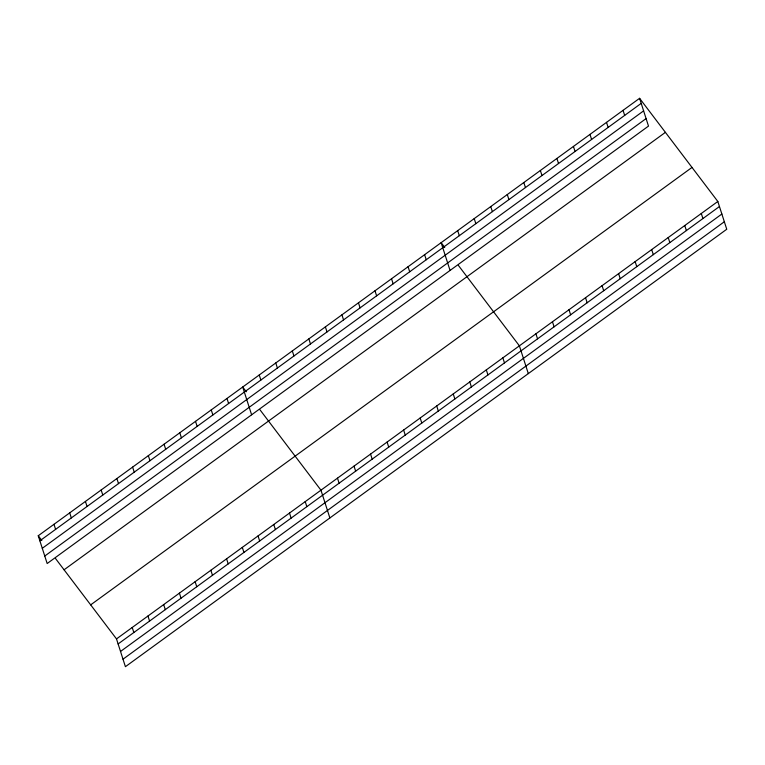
<?xml version="1.0" encoding="UTF-8"?>
<svg xmlns="http://www.w3.org/2000/svg" width="765" height="765" viewBox="0 0 765 765"><rect width="100%" height="100%" fill="white"/><g stroke="black" fill="none" stroke-linecap="round" stroke-linejoin="round"><path stroke-width="1.15" d="M639.588 98.312L648.5 126.091L47.172 563.528L38.25 535.749L639.588 98.312L717.828 201.472L726.75 229.251L125.412 666.688L116.5 638.909L55.463 558.45M39.876 540.807L641.204 103.371M42.276 548.304L643.614 110.868M44.762 556.031L646.09 118.594M64.069 569.791L665.407 132.355M90.672 604.866L692.009 167.43M116.5 638.909L717.828 201.472M118.116 643.958L719.454 206.521M120.526 651.455L721.864 214.018M123.012 659.181L724.34 221.745M444.733 247.401L441.147 242.668L450.059 270.447M458.359 265.369L519.387 345.828L528.309 373.597M246.292 391.747L242.706 387.023L251.618 414.802M259.918 409.715L320.956 490.183L329.868 517.953M38.25 535.749L41.836 540.482M701.295 213.502L702.92 218.551M684.761 225.532L686.377 230.581M668.218 237.561L669.844 242.61M623.045 110.342L624.67 115.4M651.684 249.591L653.31 254.64M606.511 122.371L608.137 127.43M635.151 261.62L636.767 266.669M589.978 134.401L591.594 139.46M618.608 273.65L620.233 278.699M573.434 146.431L575.06 151.489M602.074 285.68L603.7 290.729M556.901 158.46L558.527 163.509M585.541 297.709L587.157 302.758M540.367 170.49L541.983 175.539M568.997 309.739L570.623 314.788M523.824 182.519L525.45 187.568M552.464 321.769L554.09 326.818M507.291 194.549L508.916 199.598M535.93 333.798L537.546 338.847M490.757 206.579L492.373 211.628M474.214 218.608L475.84 223.657M502.854 357.857L504.479 362.906M457.68 230.638L459.306 235.687M486.32 369.887L487.936 374.936M469.786 381.917L471.403 386.966M424.604 254.697L426.229 259.746M453.243 393.946L454.869 398.995M408.07 266.727L409.696 271.776M436.71 405.976L438.326 411.025M391.537 278.756L393.153 283.805M420.176 418.006L421.792 423.055M374.993 290.786L376.619 295.835M403.633 430.035L405.259 435.084M358.46 302.816L360.086 307.865M387.1 442.065L388.716 447.114M341.926 314.845L343.542 319.894M370.566 454.094L372.182 459.143M325.383 326.875L327.009 331.924M354.023 466.124L355.649 471.173M308.85 338.905L310.475 343.954M337.489 478.154L339.105 483.203M292.316 350.934L293.932 355.983M275.773 362.964L277.399 368.013M305.225 501.62L306.841 506.669M259.239 374.993L260.865 380.042M289.495 513.066L291.121 518.115M273.774 524.503L275.39 529.552M226.976 398.46L228.601 403.518M258.044 535.94L259.66 540.998M211.245 409.906L212.871 414.955M242.314 547.386L243.939 552.435M195.524 421.343L197.141 426.392M226.583 558.823L228.209 563.872M179.794 432.789L181.42 437.838M210.863 570.269L212.479 575.318M164.064 444.226L165.689 449.275M195.132 581.706L196.758 586.755M148.343 455.663L149.959 460.721M179.402 593.143L181.028 598.201M132.613 467.109L134.238 472.158M163.681 604.589L165.297 609.638M116.882 478.546L118.508 483.595M147.951 616.026L149.577 621.075M101.162 489.992L102.778 495.041M132.221 627.472L133.846 632.521M85.431 501.429L87.057 506.478M69.701 512.875L71.327 517.924M53.98 524.312L55.596 529.361"/></g></svg>
